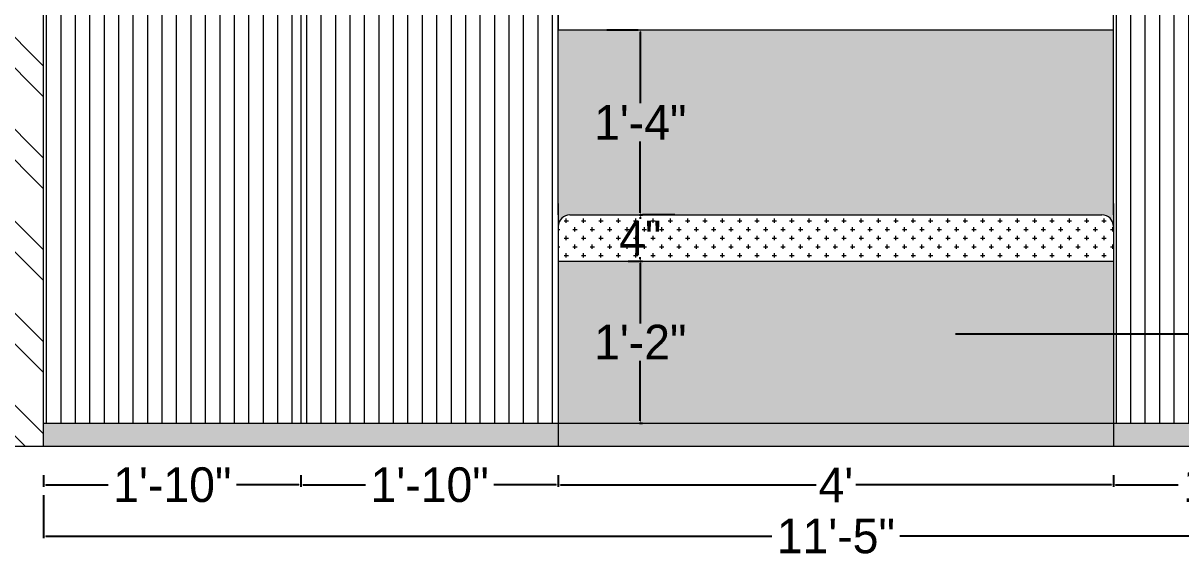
# Model space of a CAD drawing. Header units: inches. Extents: x 15448 to 46480, y -8154 to 0.
# Drawn here: x 16429.8 to 16529.9, y -3011.7 to -2965.4 of the extents above; entities that cross this region are included whole.
import ezdxf
from ezdxf import colors
from ezdxf.entities.mleader import LeaderData, LeaderLine
from ezdxf.math import Vec2, Vec3

# ---------------------------------------------------------------- set-up
doc = ezdxf.new("R2010")
doc.units = ezdxf.units.IN
doc.header["$MEASUREMENT"] = 0
doc.layers.add('IEL-HATCH-002', color=7, linetype='Continuous')
doc.styles.add('b.k', font='verdana.ttf')
doc.styles.add('HEMI', font='stylu.ttf')
doc.styles.get("Standard").update_dxf_attribs({"font": 'arial.ttf'})
doc.dimstyles.new('STANDARD$0', dxfattribs={"dimscale": 0, "dimtxt": 6, "dimasz": 3, "dimexe": 2, "dimexo": 2, "dimgap": 0, "dimtad": 0, "dimtih": 1, "dimtoh": 1, "dimdec": 1, "dimzin": 0, "dimdsep": 46, "dimlunit": 4, "dimtxsty": 'b.k', "dimcen": 2.5, "dimclrd": 256, "dimclre": 256, "dimclrt": 256, "dimadec": 0, "dimazin": 0, "dimtfac": 1, "dimtdec": 1, "dimtofl": 0, "dimtmove": 2, "dimatfit": 2, "dimfxl": 1, "dimfrac": 2, "dimtolj": 1, "dimtzin": 0, "dimlwd": 9, "dimlwe": 9, "dimarcsym": 0})

# ---------------------------------------------------------------- blocks, each defined once
blk = doc.blocks.new('*D254')
at = {"color": 254, "lineweight": -2, "transparency": 16777216}
for p, q in [((16431.56, -3004.51), (16431.56, -3005.53)), ((16453.81, -3004.51), (16453.81, -3005.53))]:
    blk.add_line(p, q, dxfattribs=at)
at = {"color": 5, "lineweight": -2, "transparency": 16777216}
for p, q in [((16431.74, -3005.35), (16437.15, -3005.35)), ((16453.63, -3005.35), (16448.23, -3005.35))]:
    blk.add_line(p, q, dxfattribs=at)
at = {"color": 5, "transparency": 16777216}
for points in [[(16431.74, -3005.32), (16431.74, -3005.38), (16431.56, -3005.35)], [(16453.63, -3005.32), (16453.63, -3005.38), (16453.81, -3005.35)]]:
    blk.add_solid(points, dxfattribs=at)
at = {"layer": 'Defpoints', "color": 0, "transparency": 16777216}
for p in [(16431.56, -3001.51), (16453.81, -3001.51), (16453.81, -3005.35)]:
    blk.add_point(p, dxfattribs=at)
at = {"color": 5, "lineweight": 5, "transparency": 16777216, "insert": (16442.69, -3005.35), "char_height": 3, "attachment_point": 5, "style": 'HEMI'}
blk.add_mtext('\\A1;1\'-10"', dxfattribs=at)
blk = doc.blocks.new('*D255')
at = {"color": 254, "lineweight": -2, "transparency": 16777216}
for p, q in [((16453.81, -3004.51), (16453.81, -3005.53)), ((16476.06, -3004.51), (16476.06, -3005.53))]:
    blk.add_line(p, q, dxfattribs=at)
at = {"color": 5, "lineweight": -2, "transparency": 16777216}
for p, q in [((16453.99, -3005.35), (16459.4, -3005.35)), ((16475.88, -3005.35), (16470.48, -3005.35))]:
    blk.add_line(p, q, dxfattribs=at)
at = {"color": 5, "transparency": 16777216}
for points in [[(16453.99, -3005.32), (16453.99, -3005.38), (16453.81, -3005.35)], [(16475.88, -3005.32), (16475.88, -3005.38), (16476.06, -3005.35)]]:
    blk.add_solid(points, dxfattribs=at)
at = {"layer": 'Defpoints', "color": 0, "transparency": 16777216}
for p in [(16453.81, -3001.51), (16476.06, -3001.51), (16476.06, -3005.35)]:
    blk.add_point(p, dxfattribs=at)
at = {"color": 5, "lineweight": 5, "transparency": 16777216, "insert": (16464.94, -3005.35), "char_height": 3, "attachment_point": 5, "style": 'HEMI'}
blk.add_mtext('\\A1;1\'-10"', dxfattribs=at)
blk = doc.blocks.new('*D256')
at = {"color": 254, "lineweight": -2, "transparency": 16777216}
for p, q in [((16476.06, -3004.51), (16476.06, -3005.53)), ((16524.06, -3004.51), (16524.06, -3005.53))]:
    blk.add_line(p, q, dxfattribs=at)
at = {"color": 5, "lineweight": -2, "transparency": 16777216}
for p, q in [((16476.24, -3005.35), (16498.35, -3005.35)), ((16523.88, -3005.35), (16501.78, -3005.35))]:
    blk.add_line(p, q, dxfattribs=at)
at = {"color": 5, "transparency": 16777216}
for points in [[(16476.24, -3005.32), (16476.24, -3005.38), (16476.06, -3005.35)], [(16523.88, -3005.32), (16523.88, -3005.38), (16524.06, -3005.35)]]:
    blk.add_solid(points, dxfattribs=at)
at = {"layer": 'Defpoints', "color": 0, "transparency": 16777216}
for p in [(16476.06, -3001.51), (16524.06, -3001.51), (16524.06, -3005.35)]:
    blk.add_point(p, dxfattribs=at)
at = {"color": 5, "lineweight": 5, "transparency": 16777216, "insert": (16500.06, -3005.35), "char_height": 3, "attachment_point": 5, "style": 'HEMI'}
blk.add_mtext("\\A1;4'", dxfattribs=at)
blk = doc.blocks.new('*D257')
at = {"color": 254, "lineweight": -2, "transparency": 16777216}
for p, q in [((16524.06, -3004.51), (16524.06, -3005.53)), ((16546.31, -3004.51), (16546.31, -3005.53))]:
    blk.add_line(p, q, dxfattribs=at)
at = {"color": 5, "lineweight": -2, "transparency": 16777216}
for p, q in [((16524.24, -3005.35), (16529.65, -3005.35)), ((16546.13, -3005.35), (16540.73, -3005.35))]:
    blk.add_line(p, q, dxfattribs=at)
at = {"color": 5, "transparency": 16777216}
for points in [[(16524.24, -3005.32), (16524.24, -3005.38), (16524.06, -3005.35)], [(16546.13, -3005.32), (16546.13, -3005.38), (16546.31, -3005.35)]]:
    blk.add_solid(points, dxfattribs=at)
at = {"layer": 'Defpoints', "color": 0, "transparency": 16777216}
for p in [(16524.06, -3001.51), (16546.31, -3001.51), (16546.31, -3005.35)]:
    blk.add_point(p, dxfattribs=at)
at = {"color": 5, "lineweight": 5, "transparency": 16777216, "insert": (16535.19, -3005.35), "char_height": 3, "attachment_point": 5, "style": 'HEMI'}
blk.add_mtext('\\A1;1\'-10"', dxfattribs=at)
blk = doc.blocks.new('*D263')
at = {"color": 254, "lineweight": -2, "transparency": 16777216}
for p, q in [((16482.09, -2986), (16483.33, -2986)), ((16483.09, -3000), (16483.33, -3000))]:
    blk.add_line(p, q, dxfattribs=at)
at = {"color": 5, "lineweight": -2, "transparency": 16777216}
for p, q in [((16483.15, -2986.18), (16483.15, -2991.38)), ((16483.15, -2999.82), (16483.15, -2994.62))]:
    blk.add_line(p, q, dxfattribs=at)
at = {"color": 5, "transparency": 16777216}
for points in [[(16483.12, -2986.18), (16483.18, -2986.18), (16483.15, -2986)], [(16483.12, -2999.82), (16483.18, -2999.82), (16483.15, -3000)]]:
    blk.add_solid(points, dxfattribs=at)
at = {"layer": 'Defpoints', "color": 0, "transparency": 16777216}
for p in [(16479.09, -2986), (16480.09, -3000), (16483.15, -3000)]:
    blk.add_point(p, dxfattribs=at)
at = {"color": 5, "lineweight": 5, "transparency": 16777216, "insert": (16483.15, -2993), "char_height": 3, "attachment_point": 5, "style": 'HEMI'}
blk.add_mtext('\\A1;1\'-2"', dxfattribs=at)
blk = doc.blocks.new('*D264')
at = {"color": 254, "lineweight": -2, "transparency": 16777216}
for p, q in [((16431.56, -3006.25), (16431.56, -3009.96)), ((16568.56, -3006.25), (16568.56, -3009.96))]:
    blk.add_line(p, q, dxfattribs=at)
at = {"color": 5, "lineweight": -2, "transparency": 16777216}
for p, q in [((16431.74, -3009.78), (16494.53, -3009.78)), ((16568.38, -3009.78), (16505.6, -3009.78))]:
    blk.add_line(p, q, dxfattribs=at)
at = {"color": 5, "transparency": 16777216}
for points in [[(16431.74, -3009.75), (16431.74, -3009.81), (16431.56, -3009.78)], [(16568.38, -3009.75), (16568.38, -3009.81), (16568.56, -3009.78)]]:
    blk.add_solid(points, dxfattribs=at)
at = {"layer": 'Defpoints', "color": 0, "transparency": 16777216}
for p in [(16431.56, -3003.25), (16568.56, -3003.25), (16568.56, -3009.78)]:
    blk.add_point(p, dxfattribs=at)
at = {"color": 5, "lineweight": 5, "transparency": 16777216, "insert": (16500.06, -3009.78), "char_height": 3, "attachment_point": 5, "style": 'HEMI'}
blk.add_mtext('\\A1;11\'-5"', dxfattribs=at)
blk = doc.blocks.new('*D296')
at = {"color": 254, "lineweight": -2, "transparency": 16777216}
for p, q in [((16480.26, -2966), (16482.97, -2966)), ((16483.09, -2982), (16483.33, -2982))]:
    blk.add_line(p, q, dxfattribs=at)
at = {"color": 5, "lineweight": -2, "transparency": 16777216}
for p, q in [((16483.15, -2966.18), (16483.15, -2972.34)), ((16483.15, -2981.82), (16483.15, -2975.66))]:
    blk.add_line(p, q, dxfattribs=at)
at = {"color": 5, "transparency": 16777216}
for points in [[(16483.12, -2966.18), (16483.18, -2966.18), (16483.15, -2966)], [(16483.12, -2981.82), (16483.18, -2981.82), (16483.15, -2982)]]:
    blk.add_solid(points, dxfattribs=at)
at = {"layer": 'Defpoints', "color": 0, "transparency": 16777216}
for p in [(16483.15, -2966), (16483.26, -2966), (16480.09, -2982)]:
    blk.add_point(p, dxfattribs=at)
at = {"color": 5, "lineweight": 5, "transparency": 16777216, "insert": (16483.15, -2974), "char_height": 3, "attachment_point": 5, "style": 'HEMI'}
blk.add_mtext('\\A1;1\'-4"', dxfattribs=at)
blk = doc.blocks.new('*D297')
at = {"color": 5, "lineweight": -2, "transparency": 16777216}
for p, q in [((16483.15, -2982.18), (16483.15, -2982.34)), ((16483.15, -2985.82), (16483.15, -2985.66))]:
    blk.add_line(p, q, dxfattribs=at)
at = {"color": 254, "lineweight": -2, "transparency": 16777216}
for p, q in [((16486.15, -2982), (16483.33, -2982)), ((16482.09, -2986), (16483.33, -2986))]:
    blk.add_line(p, q, dxfattribs=at)
at = {"color": 5, "transparency": 16777216}
for points in [[(16483.12, -2982.18), (16483.18, -2982.18), (16483.15, -2982)], [(16483.12, -2985.82), (16483.18, -2985.82), (16483.15, -2986)]]:
    blk.add_solid(points, dxfattribs=at)
at = {"layer": 'Defpoints', "color": 0, "transparency": 16777216}
for p in [(16483.15, -2982), (16483.15, -2982), (16479.09, -2986)]:
    blk.add_point(p, dxfattribs=at)
at = {"color": 5, "lineweight": 5, "transparency": 16777216, "insert": (16483.15, -2984), "char_height": 3, "attachment_point": 5, "style": 'HEMI'}
blk.add_mtext('\\A1;4"', dxfattribs=at)

msp = doc.modelspace()

# ---------------------------------------------------------------- hatches: boundary and pattern name
at = {"layer": 'IEL-HATCH-002', "lineweight": 5, "transparency": 33554687}
h = msp.add_hatch(dxfattribs=at)
h.set_pattern_fill('ANSI32', color=1, scale=15, angle=90)
h.paths.add_polyline_path([(16431.56, -2882), (16422.56, -2882), (16422.56, -3002), (16431.56, -3002)])
h.paths.add_polyline_path([(16577.56, -2882), (16568.56, -2882), (16568.56, -3002), (16577.56, -3002)])
at = {"layer": 'IEL-HATCH-002', "lineweight": 5, "true_color": 0xf5efeb, "transparency": 33554687}
h = msp.add_hatch(color=7, dxfattribs=at)
h.dxf.hatch_style = 1
h.paths.add_polyline_path([(16524.06, -2966), (16476.06, -2966), (16476.06, -2982), (16476.06, -2983, -0.414214), (16477.06, -2982), (16523.06, -2982, -0.414214), (16524.06, -2983), (16524.06, -2981)])
h.paths.add_polyline_path([(16524.06, -2906), (16476.06, -2906), (16476.06, -2918), (16524.06, -2918)])
at = {"layer": 'IEL-HATCH-002', "lineweight": 5, "true_color": 0xd5bdae, "transparency": 33554687}
h = msp.add_hatch(dxfattribs=at)
h.set_pattern_fill('ANSI31', color=9, scale=10, angle=45)
h.set_pattern_definition([(90, (-314.4362, 0), (-1.25, 0), [])])
h.paths.add_polyline_path([(16453.81, -2964), (16431.56, -2964), (16431.56, -3000), (16453.81, -3000)])
h.paths.add_polyline_path([(16476.06, -2964), (16453.81, -2964), (16453.81, -3000), (16476.06, -3000), (16476.06, -2981)])
h = msp.add_hatch(dxfattribs=at)
h.set_pattern_fill('ANSI31', color=9, scale=10, angle=45)
h.set_pattern_definition([(90, (-221.9362, 0), (-1.25, 0), [])])
h.paths.add_polyline_path([(16546.31, -2964), (16524.06, -2964), (16524.06, -3000), (16546.31, -3000)])
h.paths.add_polyline_path([(16568.56, -2964), (16546.31, -2964), (16546.31, -3000), (16568.56, -3000), (16568.56, -2981)])
at = {"layer": 'IEL-HATCH-002', "lineweight": 5, "true_color": 0x939598, "transparency": 33554687}
h = msp.add_hatch(dxfattribs=at)
h.set_pattern_fill('CROSS', color=252, scale=3)
h.set_pattern_definition([(0, (-314.4362, -483.5039), (0.75, 0.75), [0.375, -1.125]), (90, (-314.2487, -483.6914), (-0.75, 0.75), [0.375, -1.125])])
edge = h.paths.add_edge_path()
edge.add_line((16523.06, -2982), (16477.06, -2982))
edge.add_arc((16477.06, -2983), 1, 90, 180)
edge.add_line((16476.06, -2983), (16476.06, -2986))
edge.add_line((16476.06, -2986), (16524.06, -2986))
edge.add_line((16524.06, -2986), (16524.06, -2983))
edge.add_arc((16523.06, -2983), 1, 0, 90)
at = {"layer": 'IEL-HATCH-002', "true_color": 0xce956f, "transparency": 33554687}
h = msp.add_hatch(color=33, dxfattribs=at)
h.dxf.hatch_style = 1
h.paths.add_polyline_path([(16524.06, -2986), (16476.06, -2986), (16476.06, -3000), (16524.06, -3000)])
at = {"layer": 'IEL-HATCH-002', "lineweight": 5, "transparency": 33554687}
h = msp.add_hatch(color=256, dxfattribs=at)
h.dxf.hatch_style = 1
h.set_gradient(color1=(255, 255, 255), color2=(245, 239, 235), name='INVCYLINDER')
h.paths.add_polyline_path([(16476.06, -3000), (16431.56, -3000), (16431.56, -3002), (16476.06, -3002)])
h.paths.add_polyline_path([(16524.06, -3000), (16476.06, -3000), (16476.06, -3002), (16524.06, -3002)])
h.paths.add_polyline_path([(16568.56, -3000), (16524.06, -3000), (16524.06, -3002), (16568.56, -3002)])

# ---------------------------------------------------------------- linework, layer by layer
at = {"lineweight": 5}
for p, q in [((16431.56, -3002), (16431.56, -2882)), ((16453.81, -2882), (16453.81, -3000)), ((16476.06, -2982), (16476.06, -2882)), ((16524.06, -2982), (16524.06, -2966)), ((16476.06, -2981), (16476.06, -3002)), ((16524.06, -2981), (16524.06, -3002)), ((16477.06, -2982), (16523.06, -2982)), ((16476.06, -2986), (16524.06, -2986)), ((16431.56, -3000), (16568.56, -3000)), ((16422.56, -3002), (16577.56, -3002))]:
    msp.add_line(p, q, dxfattribs=at)
msp.add_lwpolyline([(16524.06, -2966), (16524.06, -2918), (16476.06, -2918), (16476.06, -2966)], close=True, dxfattribs=at)
for centre, start, end in [((16477.06, -2983), 90, 180), ((16523.06, -2983), 0, 90)]:
    msp.add_arc(centre, 1, start, end, dxfattribs=at)

# ---------------------------------------------------------------- dimensions: what is measured, and where the dimension line sits
for base, p1, p2, picture, middle in [((16483.15, -2966), (16480.09, -2982), (16483.26, -2966), '*D296', (16483.15, -2974)), ((16483.15, -2982), (16479.09, -2986), (16483.15, -2982), '*D297', (16483.15, -2984)), ((16483.15, -3000), (16479.09, -2986), (16480.09, -3000), '*D263', (16483.15, -2993))]:
    dim = msp.add_linear_dim(base=base, p1=p1, p2=p2, angle=90, dimstyle='STANDARD$0', override={"dimscale": 1, "dimtxt": 3, "dimasz": 0.18, "dimexe": 0.18, "dimexo": 3, "dimgap": 0.09, "dimdec": 0, "dimtxsty": 'HEMI', "dimcen": 0.09, "dimclrd": 5, "dimclre": 254, "dimclrt": 5, "dimtdec": 0, "dimtmove": 1, "dimatfit": 3, "dimfxl": 0.03937, "dimfrac": 0, "dimlwd": 65534, "dimlwe": 65534, "dimarcsym": 1}, dxfattribs=at)
    dim.commit()
    dim.dimension.update_dxf_attribs({"geometry": picture, "text_midpoint": middle})
for base, p1, p2, picture, middle in [((16453.81, -3005.35), (16431.56, -3001.51), (16453.81, -3001.51), '*D254', (16442.69, -3005.35)), ((16476.06, -3005.35), (16453.81, -3001.51), (16476.06, -3001.51), '*D255', (16464.94, -3005.35)), ((16524.06, -3005.35), (16476.06, -3001.51), (16524.06, -3001.51), '*D256', (16500.06, -3005.35)), ((16546.31, -3005.35), (16524.06, -3001.51), (16546.31, -3001.51), '*D257', (16535.19, -3005.35)), ((16568.56, -3009.78), (16431.56, -3003.25), (16568.56, -3003.25), '*D264', (16500.06, -3009.78))]:
    dim = msp.add_linear_dim(base=base, p1=p1, p2=p2, dimstyle='STANDARD$0', override={"dimscale": 1, "dimtxt": 3, "dimasz": 0.18, "dimexe": 0.18, "dimexo": 3, "dimgap": 0.09, "dimdec": 0, "dimtxsty": 'HEMI', "dimcen": 0.09, "dimclrd": 5, "dimclre": 254, "dimclrt": 5, "dimtdec": 0, "dimtmove": 1, "dimatfit": 3, "dimfxl": 0.03937, "dimfrac": 0, "dimlwd": 65534, "dimlwe": 65534, "dimarcsym": 1}, dxfattribs=at)
    dim.commit()
    dim.dimension.update_dxf_attribs({"geometry": picture, "text_midpoint": middle})

# ---------------------------------------------------------------- leaders
at = {"color": 152, "lineweight": 5, "true_color": 0x2776bb}
ml = msp.add_multileader_mtext('Standard', dxfattribs=at)
ml.set_content('', color=(39, 118, 187))
ml.set_leader_properties()
ml.build(insert=Vec2(0, 0))
ml.multileader.update_dxf_attribs({"text_right_attachment_type": 6, "dogleg_length": 0.36, "arrow_head_size": 3})
ctx = ml.context
ctx.base_point, ctx.char_height, ctx.arrow_head_size, ctx.landing_gap_size, ctx.plane_origin = Vec3(16586.7, -2992.29), 0.18, 3, 0.09, Vec3(16537.33, -2992.29)
ctx.right_attachment = 6
notes = []
notes.append((ctx, [(0, (1, 1, 0), (16586.34, -2992.29), (1, 0), 0.36, [(0, [(16507.4, -2992.29)], 0, [])])]))
ctx.mtext.insert, ctx.mtext.flow_direction = Vec3(16586.79, -2992.2), 5
for ctx, leaders in notes:
    for number, flags, end, landing, length, lines in leaders:
        leader = LeaderData()
        leader.index, (leader.has_last_leader_line, leader.has_dogleg_vector, leader.attachment_direction) = number, flags
        leader.last_leader_point, leader.dogleg_vector, leader.dogleg_length = Vec3(end), Vec3(landing), length
        for number, points, colour, breaks in lines:
            line = LeaderLine()
            line.index, line.vertices, line.color, line.breaks = number, Vec3.list(points), colors.encode_raw_color(colour), breaks
            leader.lines.append(line)
        ctx.leaders.append(leader)

doc.saveas('drawing.dxf')
